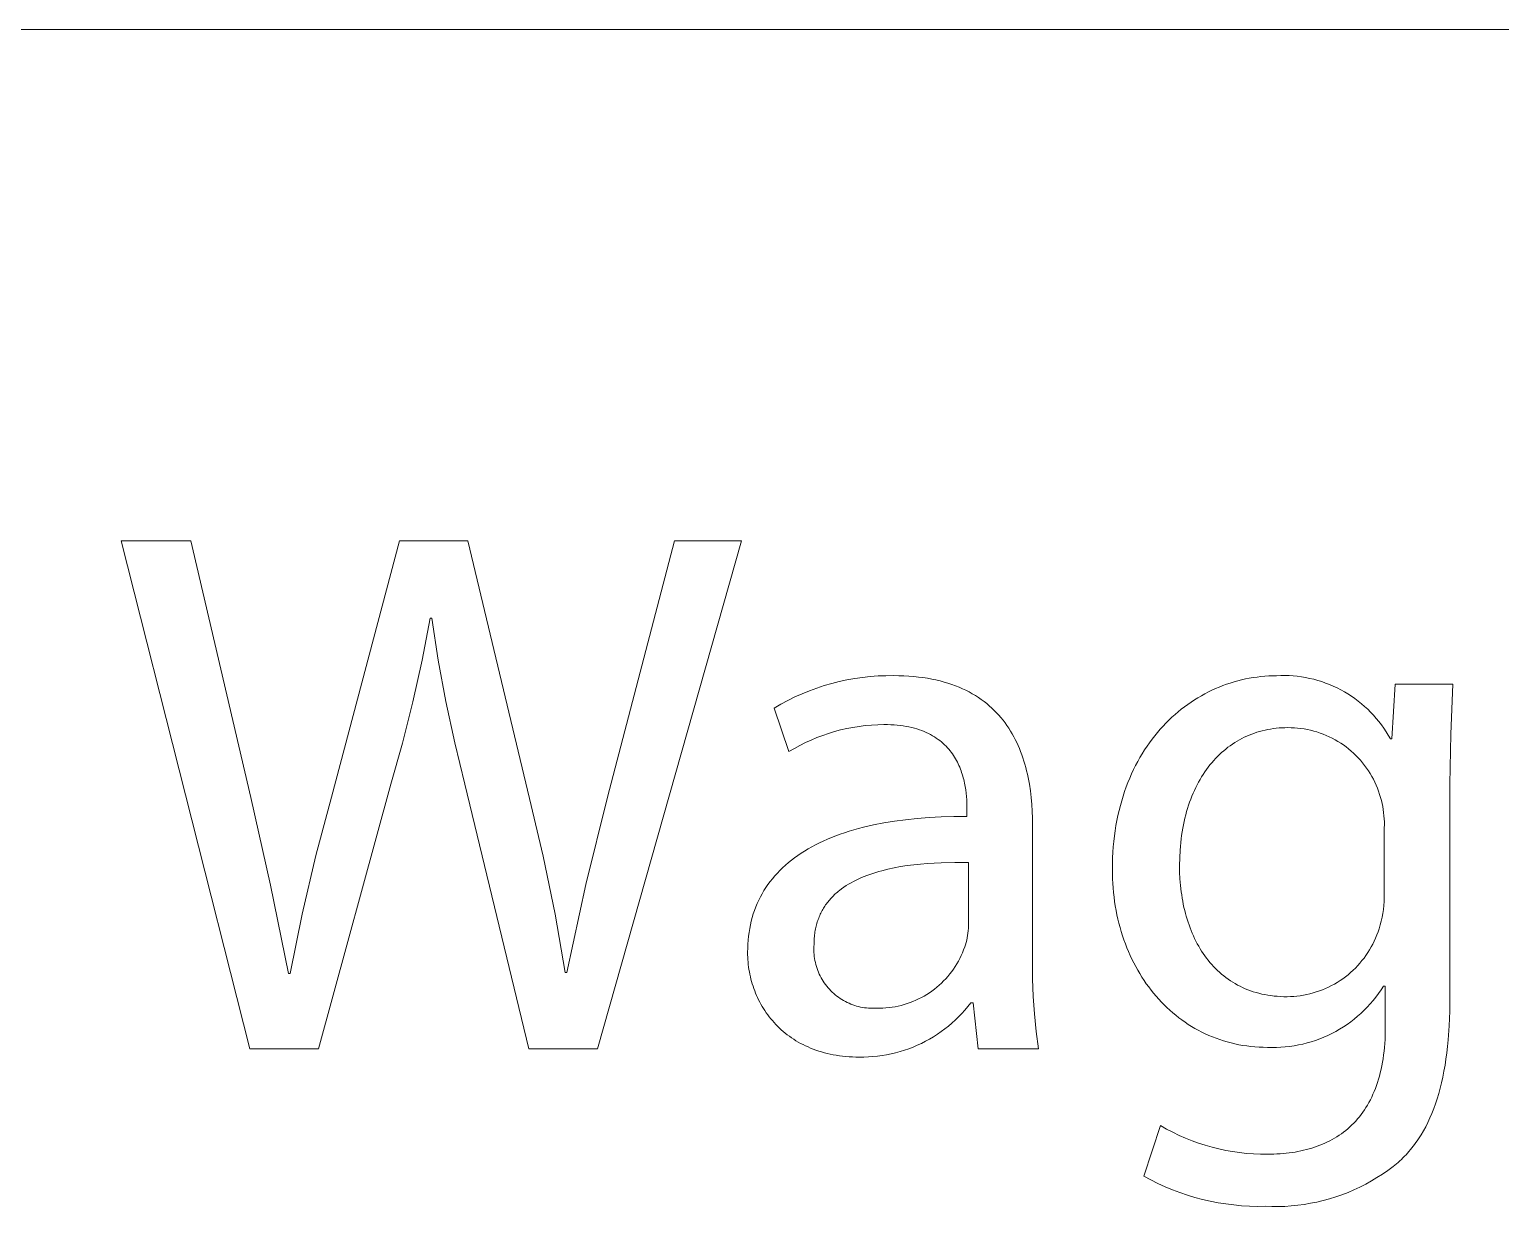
# Model space of a CAD drawing. Header units: millimetres. Extents: x 0 to 4030, y -54 to 2762.
# Drawn here: x 3694.8 to 3773.6, y 221.3 to 284.3 of the extents above; entities that cross this region are included whole.
import ezdxf

# ---------------------------------------------------------------- set-up
doc = ezdxf.new("R2010")
doc.units = ezdxf.units.MM
doc.header["$MEASUREMENT"] = 0
doc.layers.add('Domyślny', color=7, linetype='Continuous', true_color=0x000000)

msp = doc.modelspace()

# ---------------------------------------------------------------- linework, layer by layer
at = {"layer": 'Domyślny', "color": 18, "lineweight": 15, "true_color": 0x000000}
for p, q in [((3674.455, 284.334), (4026.423, 284.334)), ((3706.643, 229.774), (3699.745, 256.964)), ((3699.745, 256.964), (3703.476, 256.964)), ((3703.476, 256.964), (3706.696, 243.221)), ((3711.004, 243.248), (3714.641, 256.964)), ((3714.641, 256.964), (3718.305, 256.964)), ((3718.305, 256.964), (3721.607, 243.168)), ((3732.961, 256.964), (3725.257, 229.774)), ((3725.781, 243.248), (3729.364, 256.964)), ((3729.364, 256.964), (3732.961, 256.964)), ((3716.292, 252.817), (3715.863, 250.577)), ((3716.373, 252.817), (3716.292, 252.817)), ((3716.723, 250.582), (3716.373, 252.817)), ((3715.863, 250.577), (3715.368, 248.351)), ((3717.136, 248.357), (3716.723, 250.582)), ((3739.435, 249.653), (3739.853, 249.698)), ((3739.853, 249.698), (3740.272, 249.729)), ((3740.272, 249.729), (3740.691, 249.745)), ((3740.691, 249.745), (3741.111, 249.747)), ((3741.111, 249.747), (3741.388, 249.744)), ((3741.388, 249.744), (3741.658, 249.735)), ((3741.658, 249.735), (3741.921, 249.72)), ((3741.921, 249.72), (3742.179, 249.7)), ((3742.179, 249.7), (3742.429, 249.674)), ((3760.56, 249.674), (3760.768, 249.699)), ((3760.768, 249.699), (3760.977, 249.718)), ((3760.977, 249.718), (3761.186, 249.732)), ((3761.186, 249.732), (3761.395, 249.74)), ((3761.395, 249.74), (3761.605, 249.742)), ((3761.605, 249.742), (3761.828, 249.752)), ((3761.828, 249.752), (3762.051, 249.753)), ((3762.051, 249.753), (3762.274, 249.747)), ((3762.274, 249.747), (3762.496, 249.734)), ((3762.496, 249.734), (3762.718, 249.712)), ((3762.718, 249.712), (3762.939, 249.684)), ((3736.204, 248.779), (3736.593, 248.937)), ((3736.593, 248.937), (3736.987, 249.081)), ((3736.987, 249.081), (3737.386, 249.212)), ((3737.386, 249.212), (3737.789, 249.328)), ((3737.789, 249.328), (3738.196, 249.431)), ((3738.196, 249.431), (3738.607, 249.519)), ((3738.607, 249.519), (3739.02, 249.593)), ((3739.02, 249.593), (3739.435, 249.653)), ((3742.429, 249.674), (3742.674, 249.643)), ((3742.674, 249.643), (3742.913, 249.606)), ((3742.913, 249.606), (3743.145, 249.564)), ((3743.145, 249.564), (3743.371, 249.517)), ((3743.371, 249.517), (3743.592, 249.465)), ((3743.592, 249.465), (3743.806, 249.407)), ((3743.806, 249.407), (3744.015, 249.345)), ((3744.015, 249.345), (3744.218, 249.278)), ((3744.218, 249.278), (3744.415, 249.207)), ((3744.415, 249.207), (3744.606, 249.13)), ((3744.606, 249.13), (3744.792, 249.05)), ((3744.792, 249.05), (3744.973, 248.964)), ((3744.973, 248.964), (3745.148, 248.875)), ((3757.957, 248.873), (3758.148, 248.966)), ((3758.148, 248.966), (3758.341, 249.054)), ((3758.341, 249.054), (3758.536, 249.137)), ((3758.536, 249.137), (3758.732, 249.214)), ((3758.732, 249.214), (3758.93, 249.286)), ((3758.93, 249.286), (3759.13, 249.353)), ((3759.13, 249.353), (3759.331, 249.415)), ((3759.331, 249.415), (3759.533, 249.472)), ((3759.533, 249.472), (3759.736, 249.523)), ((3759.736, 249.523), (3759.941, 249.569)), ((3759.941, 249.569), (3760.146, 249.609)), ((3760.146, 249.609), (3760.353, 249.644)), ((3760.353, 249.644), (3760.56, 249.674)), ((3762.939, 249.684), (3763.159, 249.647)), ((3763.159, 249.647), (3763.377, 249.603)), ((3763.377, 249.603), (3763.594, 249.552)), ((3763.594, 249.552), (3763.809, 249.493)), ((3763.809, 249.493), (3764.022, 249.427)), ((3764.022, 249.427), (3764.232, 249.354)), ((3764.232, 249.354), (3764.44, 249.273)), ((3764.44, 249.273), (3764.645, 249.186)), ((3764.645, 249.186), (3764.847, 249.091)), ((3764.847, 249.091), (3765.045, 248.99)), ((3765.045, 248.99), (3765.24, 248.881)), ((3767.779, 246.36), (3767.953, 249.3)), ((3767.953, 249.3), (3771.04, 249.3)), ((3771.04, 249.3), (3770.931, 246.623)), ((3715.368, 248.351), (3714.809, 246.14)), ((3717.61, 246.145), (3717.136, 248.357)), ((3734.709, 248.015), (3735.073, 248.225)), ((3735.073, 248.225), (3735.443, 248.423)), ((3735.443, 248.423), (3735.82, 248.608)), ((3735.82, 248.608), (3736.204, 248.779)), ((3745.148, 248.875), (3745.317, 248.781)), ((3745.317, 248.781), (3745.482, 248.683)), ((3745.482, 248.683), (3745.641, 248.581)), ((3745.641, 248.581), (3745.795, 248.476)), ((3745.795, 248.476), (3745.944, 248.366)), ((3745.944, 248.366), (3746.088, 248.252)), ((3746.088, 248.252), (3746.227, 248.135)), ((3746.227, 248.135), (3746.361, 248.015)), ((3756.679, 248.08), (3756.854, 248.209)), ((3756.854, 248.209), (3757.032, 248.332)), ((3757.032, 248.332), (3757.213, 248.451)), ((3757.213, 248.451), (3757.395, 248.564)), ((3757.395, 248.564), (3757.58, 248.672)), ((3757.58, 248.672), (3757.768, 248.775)), ((3757.768, 248.775), (3757.957, 248.873)), ((3765.24, 248.881), (3765.431, 248.767)), ((3765.431, 248.767), (3765.618, 248.645)), ((3765.618, 248.645), (3765.801, 248.518)), ((3765.801, 248.518), (3765.979, 248.384)), ((3765.979, 248.384), (3766.153, 248.244)), ((3766.153, 248.244), (3766.321, 248.099)), ((3735.501, 245.68), (3734.709, 248.015)), ((3746.361, 248.015), (3746.49, 247.891)), ((3746.49, 247.891), (3746.615, 247.763)), ((3746.615, 247.763), (3746.735, 247.633)), ((3746.735, 247.633), (3746.851, 247.499)), ((3746.851, 247.499), (3746.961, 247.362)), ((3746.961, 247.362), (3747.068, 247.222)), ((3755.684, 247.206), (3755.843, 247.364)), ((3755.843, 247.364), (3756.004, 247.517)), ((3756.004, 247.517), (3756.169, 247.665)), ((3756.169, 247.665), (3756.336, 247.809)), ((3756.336, 247.809), (3756.506, 247.947)), ((3756.506, 247.947), (3756.679, 248.08)), ((3766.321, 248.099), (3766.485, 247.947)), ((3766.485, 247.947), (3766.643, 247.79)), ((3766.643, 247.79), (3766.796, 247.628)), ((3766.796, 247.628), (3766.943, 247.461)), ((3766.943, 247.461), (3767.084, 247.289)), ((3737.308, 246.549), (3736.995, 246.43)), ((3737.624, 246.657), (3737.308, 246.549)), ((3737.945, 246.755), (3737.624, 246.657)), ((3738.268, 246.841), (3737.945, 246.755)), ((3738.594, 246.916), (3738.268, 246.841)), ((3738.923, 246.98), (3738.594, 246.916)), ((3739.253, 247.033), (3738.923, 246.98)), ((3739.585, 247.074), (3739.253, 247.033)), ((3739.919, 247.104), (3739.585, 247.074)), ((3740.253, 247.122), (3739.919, 247.104)), ((3740.587, 247.129), (3740.253, 247.122)), ((3740.772, 247.127), (3740.587, 247.129)), ((3740.952, 247.121), (3740.772, 247.127)), ((3741.127, 247.111), (3740.952, 247.121)), ((3741.296, 247.096), (3741.127, 247.111)), ((3741.461, 247.078), (3741.296, 247.096)), ((3741.621, 247.056), (3741.461, 247.078)), ((3741.776, 247.031), (3741.621, 247.056)), ((3741.927, 247.001), (3741.776, 247.031)), ((3742.072, 246.968), (3741.927, 247.001)), ((3742.214, 246.932), (3742.072, 246.968)), ((3742.35, 246.893), (3742.214, 246.932)), ((3742.483, 246.85), (3742.35, 246.893)), ((3742.61, 246.804), (3742.483, 246.85)), ((3742.734, 246.756), (3742.61, 246.804)), ((3742.854, 246.704), (3742.734, 246.756)), ((3742.969, 246.649), (3742.854, 246.704)), ((3743.08, 246.592), (3742.969, 246.649)), ((3743.187, 246.532), (3743.08, 246.592)), ((3747.068, 247.222), (3747.17, 247.079)), ((3747.17, 247.079), (3747.268, 246.933)), ((3747.268, 246.933), (3747.361, 246.785)), ((3747.361, 246.785), (3747.451, 246.634)), ((3747.451, 246.634), (3747.536, 246.481)), ((3755.084, 246.526), (3755.229, 246.703)), ((3755.229, 246.703), (3755.377, 246.876)), ((3755.377, 246.876), (3755.529, 247.043)), ((3755.529, 247.043), (3755.684, 247.206)), ((3760.144, 246.567), (3760.009, 246.509)), ((3760.28, 246.621), (3760.144, 246.567)), ((3760.418, 246.671), (3760.28, 246.621)), ((3760.559, 246.717), (3760.418, 246.671)), ((3760.7, 246.76), (3760.559, 246.717)), ((3760.844, 246.798), (3760.7, 246.76)), ((3760.989, 246.833), (3760.844, 246.798)), ((3761.136, 246.863), (3760.989, 246.833)), ((3761.285, 246.89), (3761.136, 246.863)), ((3761.435, 246.913), (3761.285, 246.89)), ((3761.587, 246.931), (3761.435, 246.913)), ((3761.74, 246.946), (3761.587, 246.931)), ((3761.895, 246.956), (3761.74, 246.946)), ((3762.052, 246.962), (3761.895, 246.956)), ((3762.209, 246.964), (3762.052, 246.962)), ((3762.385, 246.963), (3762.209, 246.964)), ((3762.561, 246.955), (3762.385, 246.963)), ((3762.736, 246.941), (3762.561, 246.955)), ((3762.911, 246.922), (3762.736, 246.941)), ((3763.085, 246.896), (3762.911, 246.922)), ((3763.258, 246.864), (3763.085, 246.896)), ((3763.43, 246.826), (3763.258, 246.864)), ((3763.601, 246.783), (3763.43, 246.826)), ((3763.769, 246.733), (3763.601, 246.783)), ((3763.937, 246.678), (3763.769, 246.733)), ((3764.102, 246.617), (3763.937, 246.678)), ((3764.264, 246.551), (3764.102, 246.617)), ((3764.425, 246.479), (3764.264, 246.551)), ((3767.084, 247.289), (3767.22, 247.112)), ((3767.22, 247.112), (3767.349, 246.93)), ((3767.349, 246.93), (3767.472, 246.744)), ((3767.472, 246.744), (3767.588, 246.554)), ((3767.588, 246.554), (3767.698, 246.36)), ((3770.931, 246.623), (3770.892, 243.945)), ((3714.809, 246.14), (3714.185, 243.946)), ((3718.144, 243.946), (3717.61, 246.145)), ((3735.789, 245.85), (3735.501, 245.68)), ((3736.083, 246.011), (3735.789, 245.85)), ((3736.382, 246.161), (3736.083, 246.011)), ((3736.686, 246.301), (3736.382, 246.161)), ((3736.995, 246.43), (3736.686, 246.301)), ((3743.291, 246.47), (3743.187, 246.532)), ((3743.39, 246.405), (3743.291, 246.47)), ((3743.486, 246.338), (3743.39, 246.405)), ((3743.578, 246.269), (3743.486, 246.338)), ((3743.666, 246.197), (3743.578, 246.269)), ((3743.751, 246.124), (3743.666, 246.197)), ((3743.832, 246.048), (3743.751, 246.124)), ((3743.91, 245.971), (3743.832, 246.048)), ((3743.984, 245.892), (3743.91, 245.971)), ((3744.055, 245.811), (3743.984, 245.892)), ((3744.123, 245.729), (3744.055, 245.811)), ((3747.536, 246.481), (3747.617, 246.325)), ((3747.617, 246.325), (3747.695, 246.167)), ((3747.695, 246.167), (3747.768, 246.007)), ((3747.768, 246.007), (3747.838, 245.844)), ((3747.838, 245.844), (3747.904, 245.68)), ((3754.414, 245.568), (3754.541, 245.769)), ((3754.541, 245.769), (3754.671, 245.965)), ((3754.671, 245.965), (3754.805, 246.157)), ((3754.805, 246.157), (3754.943, 246.344)), ((3754.943, 246.344), (3755.084, 246.526)), ((3758.889, 245.821), (3758.775, 245.727)), ((3759.005, 245.912), (3758.889, 245.821)), ((3759.123, 246), (3759.005, 245.912)), ((3759.244, 246.083), (3759.123, 246)), ((3759.366, 246.163), (3759.244, 246.083)), ((3759.491, 246.24), (3759.366, 246.163)), ((3759.617, 246.313), (3759.491, 246.24)), ((3759.746, 246.382), (3759.617, 246.313)), ((3759.877, 246.447), (3759.746, 246.382)), ((3760.009, 246.509), (3759.877, 246.447)), ((3764.583, 246.401), (3764.425, 246.479)), ((3764.738, 246.318), (3764.583, 246.401)), ((3764.89, 246.23), (3764.738, 246.318)), ((3765.039, 246.136), (3764.89, 246.23)), ((3765.185, 246.038), (3765.039, 246.136)), ((3765.327, 245.934), (3765.185, 246.038)), ((3765.466, 245.826), (3765.327, 245.934)), ((3765.601, 245.713), (3765.466, 245.826)), ((3767.698, 246.36), (3767.779, 246.36)), ((3744.188, 245.645), (3744.123, 245.729)), ((3744.25, 245.56), (3744.188, 245.645)), ((3744.308, 245.474), (3744.25, 245.56)), ((3744.364, 245.386), (3744.308, 245.474)), ((3744.417, 245.298), (3744.364, 245.386)), ((3744.467, 245.208), (3744.417, 245.298)), ((3744.515, 245.118), (3744.467, 245.208)), ((3744.559, 245.026), (3744.515, 245.118)), ((3744.602, 244.934), (3744.559, 245.026)), ((3747.904, 245.68), (3747.966, 245.514)), ((3747.966, 245.514), (3748.024, 245.345)), ((3748.024, 245.345), (3748.079, 245.176)), ((3748.079, 245.176), (3748.131, 245.004)), ((3748.131, 245.004), (3748.179, 244.831)), ((3754.06, 244.936), (3754.174, 245.151)), ((3754.174, 245.151), (3754.292, 245.362)), ((3754.292, 245.362), (3754.414, 245.568)), ((3758.042, 244.97), (3757.947, 244.848)), ((3758.14, 245.088), (3758.042, 244.97)), ((3758.24, 245.203), (3758.14, 245.088)), ((3758.342, 245.315), (3758.24, 245.203)), ((3758.447, 245.423), (3758.342, 245.315)), ((3758.554, 245.528), (3758.447, 245.423)), ((3758.663, 245.629), (3758.554, 245.528)), ((3758.775, 245.727), (3758.663, 245.629)), ((3765.731, 245.595), (3765.601, 245.713)), ((3765.858, 245.473), (3765.731, 245.595)), ((3765.981, 245.347), (3765.858, 245.473)), ((3766.099, 245.217), (3765.981, 245.347)), ((3766.212, 245.082), (3766.099, 245.217)), ((3766.321, 244.944), (3766.212, 245.082)), ((3744.641, 244.842), (3744.602, 244.934)), ((3744.679, 244.749), (3744.641, 244.842)), ((3744.714, 244.655), (3744.679, 244.749)), ((3744.746, 244.562), (3744.714, 244.655)), ((3744.777, 244.468), (3744.746, 244.562)), ((3744.805, 244.374), (3744.777, 244.468)), ((3744.831, 244.28), (3744.805, 244.374)), ((3744.855, 244.186), (3744.831, 244.28)), ((3744.878, 244.092), (3744.855, 244.186)), ((3748.179, 244.831), (3748.224, 244.657)), ((3748.224, 244.657), (3748.266, 244.481)), ((3748.266, 244.481), (3748.304, 244.304)), ((3748.304, 244.304), (3748.339, 244.125)), ((3753.649, 244.03), (3753.745, 244.263)), ((3753.745, 244.263), (3753.846, 244.492)), ((3753.846, 244.492), (3753.951, 244.717)), ((3753.951, 244.717), (3754.06, 244.936)), ((3757.511, 244.191), (3757.431, 244.05)), ((3757.593, 244.329), (3757.511, 244.191)), ((3757.677, 244.464), (3757.593, 244.329)), ((3757.765, 244.595), (3757.677, 244.464)), ((3757.855, 244.723), (3757.765, 244.595)), ((3757.947, 244.848), (3757.855, 244.723)), ((3766.425, 244.802), (3766.321, 244.944)), ((3766.524, 244.657), (3766.425, 244.802)), ((3766.618, 244.508), (3766.524, 244.657)), ((3766.707, 244.356), (3766.618, 244.508)), ((3766.79, 244.201), (3766.707, 244.356)), ((3766.868, 244.043), (3766.79, 244.201)), ((3714.185, 243.946), (3710.307, 229.774)), ((3721.58, 229.774), (3718.144, 243.946)), ((3744.898, 243.999), (3744.878, 244.092)), ((3744.934, 243.813), (3744.898, 243.999)), ((3744.962, 243.629), (3744.934, 243.813)), ((3744.985, 243.449), (3744.962, 243.629)), ((3745.003, 243.272), (3744.985, 243.449)), ((3748.339, 244.125), (3748.372, 243.946)), ((3748.372, 243.946), (3748.427, 243.585)), ((3748.427, 243.585), (3748.471, 243.221)), ((3753.39, 243.302), (3753.472, 243.549)), ((3753.472, 243.549), (3753.558, 243.792)), ((3753.558, 243.792), (3753.649, 244.03)), ((3757.141, 243.455), (3757.075, 243.299)), ((3757.209, 243.609), (3757.141, 243.455)), ((3757.28, 243.759), (3757.209, 243.609)), ((3757.354, 243.906), (3757.28, 243.759)), ((3757.431, 244.05), (3757.354, 243.906)), ((3766.941, 243.883), (3766.868, 244.043)), ((3767.008, 243.72), (3766.941, 243.883)), ((3767.069, 243.556), (3767.008, 243.72)), ((3767.125, 243.389), (3767.069, 243.556)), ((3767.175, 243.22), (3767.125, 243.389)), ((3770.892, 243.945), (3770.892, 232.604)), ((3706.696, 243.221), (3707.749, 238.527)), ((3710.173, 240.126), (3711.004, 243.248)), ((3721.607, 243.168), (3722.338, 240.088)), ((3724.618, 238.575), (3725.781, 243.248)), ((3745.015, 243.101), (3745.003, 243.272)), ((3745.024, 242.934), (3745.015, 243.101)), ((3745.028, 242.774), (3745.024, 242.934)), ((3745.03, 242.62), (3745.028, 242.774)), ((3745.03, 242.204), (3745.03, 242.62)), ((3748.471, 243.221), (3748.505, 242.854)), ((3748.505, 242.854), (3748.528, 242.486)), ((3753.176, 242.534), (3753.242, 242.795)), ((3753.242, 242.795), (3753.314, 243.051)), ((3753.314, 243.051), (3753.39, 243.302)), ((3756.842, 242.644), (3756.791, 242.474)), ((3756.896, 242.813), (3756.842, 242.644)), ((3756.953, 242.978), (3756.896, 242.813)), ((3757.012, 243.14), (3756.953, 242.978)), ((3757.075, 243.299), (3757.012, 243.14)), ((3767.218, 243.062), (3767.175, 243.22)), ((3767.256, 242.902), (3767.218, 243.062)), ((3767.289, 242.741), (3767.256, 242.902)), ((3767.317, 242.579), (3767.289, 242.741)), ((3740.019, 241.755), (3740.574, 241.864)), ((3740.574, 241.864), (3741.15, 241.958)), ((3741.15, 241.958), (3741.747, 242.037)), ((3741.747, 242.037), (3742.363, 242.101)), ((3742.363, 242.101), (3743, 242.15)), ((3743, 242.15), (3743.657, 242.183)), ((3743.657, 242.183), (3744.334, 242.201)), ((3744.334, 242.201), (3745.03, 242.204)), ((3748.528, 242.486), (3748.541, 242.117)), ((3748.541, 242.117), (3748.546, 241.748)), ((3753.009, 241.727), (3753.059, 242)), ((3753.059, 242), (3753.115, 242.27)), ((3753.115, 242.27), (3753.176, 242.534)), ((3756.657, 241.944), (3756.618, 241.762)), ((3756.699, 242.123), (3756.657, 241.944)), ((3756.743, 242.3), (3756.699, 242.123)), ((3756.791, 242.474), (3756.743, 242.3)), ((3767.34, 242.416), (3767.317, 242.579)), ((3767.358, 242.253), (3767.34, 242.416)), ((3767.37, 242.089), (3767.358, 242.253)), ((3767.377, 241.925), (3767.37, 242.089)), ((3767.379, 241.76), (3767.377, 241.925)), ((3737.555, 240.991), (3737.778, 241.083)), ((3737.778, 241.083), (3738.006, 241.173)), ((3738.006, 241.173), (3738.239, 241.258)), ((3738.239, 241.258), (3738.477, 241.34)), ((3738.477, 241.34), (3738.721, 241.418)), ((3738.721, 241.418), (3738.97, 241.493)), ((3738.97, 241.493), (3739.224, 241.564)), ((3739.224, 241.564), (3739.484, 241.631)), ((3739.484, 241.631), (3740.019, 241.755)), ((3748.546, 241.748), (3748.546, 234.46)), ((3752.892, 240.879), (3752.925, 241.166)), ((3752.925, 241.166), (3752.964, 241.449)), ((3752.964, 241.449), (3753.009, 241.727)), ((3756.522, 241.199), (3756.496, 241.006)), ((3756.551, 241.389), (3756.522, 241.199)), ((3756.583, 241.577), (3756.551, 241.389)), ((3756.618, 241.762), (3756.583, 241.577)), ((3767.376, 241.596), (3767.379, 241.76)), ((3767.376, 238.08), (3767.376, 241.596)), ((3735.972, 240.122), (3736.151, 240.243)), ((3736.151, 240.243), (3736.335, 240.36)), ((3736.335, 240.36), (3736.525, 240.474)), ((3736.525, 240.474), (3736.72, 240.585)), ((3736.72, 240.585), (3736.921, 240.692)), ((3736.921, 240.692), (3737.127, 240.795)), ((3737.127, 240.795), (3737.338, 240.895)), ((3737.338, 240.895), (3737.555, 240.991)), ((3752.827, 239.994), (3752.843, 240.293)), ((3752.843, 240.293), (3752.864, 240.588)), ((3752.864, 240.588), (3752.892, 240.879)), ((3756.44, 240.411), (3756.419, 240.002)), ((3756.455, 240.612), (3756.44, 240.411)), ((3756.474, 240.81), (3756.455, 240.612)), ((3756.496, 241.006), (3756.474, 240.81)), ((3709.435, 236.98), (3710.173, 240.126)), ((3722.338, 240.088), (3722.974, 236.987)), ((3735.017, 239.325), (3735.162, 239.467)), ((3735.162, 239.467), (3735.313, 239.605)), ((3735.313, 239.605), (3735.469, 239.739)), ((3735.469, 239.739), (3735.631, 239.87)), ((3735.631, 239.87), (3735.799, 239.998)), ((3735.799, 239.998), (3735.972, 240.122)), ((3741.135, 239.462), (3740.796, 239.389)), ((3741.48, 239.526), (3741.135, 239.462)), ((3741.831, 239.58), (3741.48, 239.526)), ((3742.188, 239.627), (3741.831, 239.58)), ((3742.548, 239.665), (3742.188, 239.627)), ((3742.912, 239.696), (3742.548, 239.665)), ((3743.278, 239.72), (3742.912, 239.696)), ((3743.645, 239.737), (3743.278, 239.72)), ((3744.38, 239.754), (3743.645, 239.737)), ((3745.11, 239.748), (3744.38, 239.754)), ((3745.11, 236.353), (3745.11, 239.748)), ((3752.815, 239.382), (3752.818, 239.69)), ((3752.818, 239.69), (3752.827, 239.994)), ((3756.419, 240.002), (3756.412, 239.583)), ((3756.412, 239.583), (3756.417, 239.225)), ((3734.377, 238.567), (3734.494, 238.726)), ((3734.494, 238.726), (3734.616, 238.881)), ((3734.616, 238.881), (3734.744, 239.032)), ((3734.744, 239.032), (3734.878, 239.18)), ((3734.878, 239.18), (3735.017, 239.325)), ((3738.823, 238.664), (3738.691, 238.588)), ((3738.957, 238.737), (3738.823, 238.664)), ((3739.095, 238.807), (3738.957, 238.737)), ((3739.236, 238.873), (3739.095, 238.807)), ((3739.38, 238.937), (3739.236, 238.873)), ((3739.527, 238.998), (3739.38, 238.937)), ((3739.677, 239.056), (3739.527, 238.998)), ((3739.83, 239.112), (3739.677, 239.056)), ((3739.985, 239.165), (3739.83, 239.112)), ((3740.143, 239.215), (3739.985, 239.165)), ((3740.303, 239.262), (3740.143, 239.215)), ((3740.465, 239.307), (3740.303, 239.262)), ((3740.796, 239.389), (3740.465, 239.307)), ((3752.818, 239.129), (3752.815, 239.382)), ((3752.825, 238.879), (3752.818, 239.129)), ((3752.838, 238.63), (3752.825, 238.879)), ((3756.417, 239.225), (3756.434, 238.872)), ((3756.434, 238.872), (3756.462, 238.523)), ((3707.749, 238.527), (3708.71, 233.814)), ((3723.606, 233.867), (3724.618, 238.575)), ((3733.882, 237.727), (3733.97, 237.901)), ((3733.97, 237.901), (3734.063, 238.073)), ((3734.063, 238.073), (3734.162, 238.241)), ((3734.162, 238.241), (3734.267, 238.406)), ((3734.267, 238.406), (3734.377, 238.567)), ((3737.827, 237.915), (3737.778, 237.863)), ((3737.878, 237.966), (3737.827, 237.915)), ((3737.929, 238.016), (3737.878, 237.966)), ((3737.982, 238.065), (3737.929, 238.016)), ((3738.036, 238.113), (3737.982, 238.065)), ((3738.09, 238.16), (3738.036, 238.113)), ((3738.146, 238.207), (3738.09, 238.16)), ((3738.203, 238.252), (3738.146, 238.207)), ((3738.319, 238.341), (3738.203, 238.252)), ((3738.44, 238.427), (3738.319, 238.341)), ((3738.564, 238.509), (3738.44, 238.427)), ((3738.691, 238.588), (3738.564, 238.509)), ((3752.855, 238.383), (3752.838, 238.63)), ((3752.878, 238.139), (3752.855, 238.383)), ((3752.905, 237.897), (3752.878, 238.139)), ((3752.937, 237.657), (3752.905, 237.897)), ((3756.462, 238.523), (3756.502, 238.179)), ((3756.502, 238.179), (3756.526, 238.01)), ((3756.526, 238.01), (3756.552, 237.842)), ((3767.374, 237.868), (3767.376, 238.08)), ((3733.592, 236.995), (3733.656, 237.183)), ((3733.656, 237.183), (3733.725, 237.367)), ((3733.725, 237.367), (3733.801, 237.549)), ((3733.801, 237.549), (3733.882, 237.727)), ((3737.241, 237.108), (3737.208, 237.043)), ((3737.275, 237.172), (3737.241, 237.108)), ((3737.31, 237.235), (3737.275, 237.172)), ((3737.347, 237.297), (3737.31, 237.235)), ((3737.384, 237.357), (3737.347, 237.297)), ((3737.423, 237.417), (3737.384, 237.357)), ((3737.464, 237.476), (3737.423, 237.417)), ((3737.505, 237.534), (3737.464, 237.476)), ((3737.548, 237.591), (3737.505, 237.534)), ((3737.591, 237.648), (3737.548, 237.591)), ((3737.636, 237.703), (3737.591, 237.648)), ((3737.682, 237.757), (3737.636, 237.703)), ((3737.73, 237.811), (3737.682, 237.757)), ((3737.778, 237.863), (3737.73, 237.811)), ((3752.974, 237.42), (3752.937, 237.657)), ((3753.015, 237.184), (3752.974, 237.42)), ((3753.061, 236.952), (3753.015, 237.184)), ((3756.552, 237.842), (3756.582, 237.675)), ((3756.582, 237.675), (3756.614, 237.51)), ((3756.614, 237.51), (3756.649, 237.347)), ((3756.649, 237.347), (3756.687, 237.185)), ((3756.687, 237.185), (3756.728, 237.025)), ((3767.293, 237.025), (3767.324, 237.234)), ((3767.324, 237.234), (3767.348, 237.445)), ((3767.348, 237.445), (3767.365, 237.656)), ((3767.365, 237.656), (3767.374, 237.868)), ((3708.79, 233.814), (3709.435, 236.98)), ((3722.974, 236.987), (3723.512, 233.867)), ((3733.397, 236.212), (3733.437, 236.413)), ((3733.437, 236.413), (3733.482, 236.61)), ((3733.482, 236.61), (3733.534, 236.804)), ((3733.534, 236.804), (3733.592, 236.995)), ((3736.955, 236.341), (3736.938, 236.265)), ((3736.974, 236.416), (3736.955, 236.341)), ((3736.995, 236.49), (3736.974, 236.416)), ((3737.017, 236.563), (3736.995, 236.49)), ((3737.04, 236.634), (3737.017, 236.563)), ((3737.064, 236.705), (3737.04, 236.634)), ((3737.091, 236.775), (3737.064, 236.705)), ((3737.118, 236.843), (3737.091, 236.775)), ((3737.147, 236.911), (3737.118, 236.843)), ((3737.177, 236.978), (3737.147, 236.911)), ((3737.208, 237.043), (3737.177, 236.978)), ((3745.105, 236.225), (3745.11, 236.353)), ((3753.112, 236.722), (3753.061, 236.952)), ((3753.168, 236.494), (3753.112, 236.722)), ((3753.227, 236.269), (3753.168, 236.494)), ((3756.728, 237.025), (3756.772, 236.867)), ((3756.772, 236.867), (3756.818, 236.711)), ((3756.818, 236.711), (3756.867, 236.557)), ((3756.867, 236.557), (3756.919, 236.405)), ((3756.919, 236.405), (3756.974, 236.254)), ((3767.094, 236.201), (3767.155, 236.404)), ((3767.155, 236.404), (3767.208, 236.61)), ((3767.208, 236.61), (3767.254, 236.816)), ((3767.254, 236.816), (3767.293, 237.025)), ((3733.299, 235.379), (3733.314, 235.592)), ((3733.314, 235.592), (3733.336, 235.802)), ((3733.336, 235.802), (3733.363, 236.009)), ((3733.363, 236.009), (3733.397, 236.212)), ((3736.846, 235.534), (3736.844, 235.447)), ((3736.85, 235.62), (3736.846, 235.534)), ((3736.856, 235.704), (3736.85, 235.62)), ((3736.863, 235.788), (3736.856, 235.704)), ((3736.872, 235.87), (3736.863, 235.788)), ((3736.882, 235.951), (3736.872, 235.87)), ((3736.894, 236.031), (3736.882, 235.951)), ((3736.907, 236.11), (3736.894, 236.031)), ((3736.921, 236.188), (3736.907, 236.11)), ((3736.938, 236.265), (3736.921, 236.188)), ((3744.984, 235.47), (3745.015, 235.594)), ((3745.015, 235.594), (3745.042, 235.718)), ((3745.042, 235.718), (3745.064, 235.844)), ((3745.064, 235.844), (3745.082, 235.971)), ((3745.082, 235.971), (3745.096, 236.098)), ((3745.096, 236.098), (3745.105, 236.225)), ((3753.292, 236.047), (3753.227, 236.269)), ((3753.36, 235.828), (3753.292, 236.047)), ((3753.434, 235.611), (3753.36, 235.828)), ((3753.511, 235.398), (3753.434, 235.611)), ((3756.974, 236.254), (3757.032, 236.106)), ((3757.032, 236.106), (3757.092, 235.96)), ((3757.092, 235.96), (3757.155, 235.817)), ((3757.155, 235.817), (3757.221, 235.676)), ((3757.221, 235.676), (3757.29, 235.537)), ((3757.29, 235.537), (3757.362, 235.4)), ((3766.759, 235.384), (3766.837, 235.542)), ((3766.837, 235.542), (3766.91, 235.704)), ((3766.91, 235.704), (3766.977, 235.867)), ((3766.977, 235.867), (3767.039, 236.033)), ((3767.039, 236.033), (3767.094, 236.201)), ((3733.287, 234.944), (3733.29, 235.163)), ((3733.288, 234.812), (3733.287, 234.944)), ((3733.293, 234.68), (3733.288, 234.812)), ((3733.29, 235.163), (3733.299, 235.379)), ((3736.836, 235.251), (3736.833, 235.143)), ((3736.833, 235.143), (3736.833, 235.034)), ((3736.833, 235.034), (3736.837, 234.926)), ((3736.843, 235.36), (3736.836, 235.251)), ((3736.837, 234.926), (3736.845, 234.817)), ((3736.844, 235.447), (3736.843, 235.36)), ((3736.845, 234.817), (3736.856, 234.709)), ((3744.65, 234.616), (3744.722, 234.765)), ((3744.722, 234.765), (3744.79, 234.916)), ((3744.79, 234.916), (3744.852, 235.07)), ((3744.852, 235.07), (3744.909, 235.225)), ((3744.909, 235.225), (3744.948, 235.347)), ((3744.948, 235.347), (3744.984, 235.47)), ((3753.593, 235.187), (3753.511, 235.398)), ((3753.679, 234.98), (3753.593, 235.187)), ((3753.769, 234.775), (3753.679, 234.98)), ((3753.863, 234.574), (3753.769, 234.775)), ((3757.362, 235.4), (3757.436, 235.266)), ((3757.436, 235.266), (3757.514, 235.134)), ((3757.514, 235.134), (3757.594, 235.005)), ((3757.594, 235.005), (3757.677, 234.879)), ((3757.677, 234.879), (3757.762, 234.755)), ((3757.762, 234.755), (3757.851, 234.634)), ((3766.289, 234.635), (3766.393, 234.778)), ((3766.393, 234.778), (3766.492, 234.925)), ((3766.492, 234.925), (3766.586, 235.075)), ((3766.586, 235.075), (3766.675, 235.228)), ((3766.675, 235.228), (3766.759, 235.384)), ((3733.3, 234.548), (3733.293, 234.68)), ((3733.31, 234.416), (3733.3, 234.548)), ((3733.324, 234.285), (3733.31, 234.416)), ((3733.34, 234.154), (3733.324, 234.285)), ((3733.359, 234.023), (3733.34, 234.154)), ((3733.381, 233.893), (3733.359, 234.023)), ((3736.856, 234.709), (3736.871, 234.602)), ((3736.871, 234.602), (3736.89, 234.495)), ((3736.89, 234.495), (3736.913, 234.389)), ((3736.913, 234.389), (3736.939, 234.283)), ((3736.939, 234.283), (3736.969, 234.179)), ((3736.969, 234.179), (3737.002, 234.076)), ((3737.002, 234.076), (3737.039, 233.974)), ((3737.039, 233.974), (3737.08, 233.873)), ((3744.214, 233.912), (3744.31, 234.046)), ((3744.31, 234.046), (3744.402, 234.184)), ((3744.402, 234.184), (3744.49, 234.325)), ((3744.49, 234.325), (3744.572, 234.469)), ((3744.572, 234.469), (3744.65, 234.616)), ((3748.546, 234.46), (3748.546, 233.52)), ((3753.961, 234.376), (3753.863, 234.574)), ((3754.063, 234.181), (3753.961, 234.376)), ((3754.17, 233.99), (3754.063, 234.181)), ((3754.28, 233.802), (3754.17, 233.99)), ((3757.851, 234.634), (3757.942, 234.516)), ((3757.942, 234.516), (3758.037, 234.401)), ((3758.037, 234.401), (3758.134, 234.289)), ((3758.134, 234.289), (3758.233, 234.179)), ((3758.233, 234.179), (3758.336, 234.073)), ((3758.336, 234.073), (3758.441, 233.97)), ((3758.441, 233.97), (3758.55, 233.87)), ((3765.569, 233.858), (3765.7, 233.977)), ((3765.7, 233.977), (3765.826, 234.1)), ((3765.826, 234.1), (3765.949, 234.228)), ((3765.949, 234.228), (3766.067, 234.36)), ((3766.067, 234.36), (3766.18, 234.496)), ((3766.18, 234.496), (3766.289, 234.635)), ((3708.71, 233.814), (3708.79, 233.814)), ((3723.512, 233.867), (3723.606, 233.867)), ((3733.407, 233.764), (3733.381, 233.893)), ((3733.435, 233.635), (3733.407, 233.764)), ((3733.466, 233.507), (3733.435, 233.635)), ((3733.5, 233.379), (3733.466, 233.507)), ((3733.537, 233.253), (3733.5, 233.379)), ((3733.576, 233.127), (3733.537, 233.253)), ((3737.08, 233.873), (3737.123, 233.774)), ((3737.123, 233.774), (3737.171, 233.676)), ((3737.171, 233.676), (3737.221, 233.58)), ((3737.221, 233.58), (3737.275, 233.485)), ((3737.275, 233.485), (3737.332, 233.393)), ((3737.332, 233.393), (3737.392, 233.303)), ((3737.392, 233.303), (3737.456, 233.215)), ((3737.456, 233.215), (3737.522, 233.129)), ((3743.417, 233.072), (3743.542, 233.18)), ((3743.542, 233.18), (3743.664, 233.292)), ((3743.664, 233.292), (3743.783, 233.408)), ((3743.783, 233.408), (3743.897, 233.529)), ((3743.897, 233.529), (3744.007, 233.653)), ((3744.007, 233.653), (3744.112, 233.781)), ((3744.112, 233.781), (3744.214, 233.912)), ((3748.546, 233.52), (3748.579, 232.581)), ((3754.394, 233.618), (3754.28, 233.802)), ((3754.512, 233.437), (3754.394, 233.618)), ((3754.633, 233.26), (3754.512, 233.437)), ((3754.759, 233.087), (3754.633, 233.26)), ((3758.55, 233.87), (3758.661, 233.773)), ((3758.661, 233.773), (3758.775, 233.679)), ((3758.775, 233.679), (3758.891, 233.589)), ((3758.891, 233.589), (3759.011, 233.502)), ((3759.011, 233.502), (3759.133, 233.419)), ((3759.133, 233.419), (3759.258, 233.339)), ((3759.258, 233.339), (3759.386, 233.263)), ((3759.386, 233.263), (3759.517, 233.19)), ((3759.517, 233.19), (3759.65, 233.121)), ((3764.392, 233.078), (3764.55, 233.158)), ((3764.55, 233.158), (3764.705, 233.243)), ((3764.705, 233.243), (3764.858, 233.333)), ((3764.858, 233.333), (3765.007, 233.428)), ((3765.007, 233.428), (3765.153, 233.528)), ((3765.153, 233.528), (3765.295, 233.633)), ((3765.295, 233.633), (3765.434, 233.743)), ((3765.434, 233.743), (3765.569, 233.858)), ((3733.619, 233.002), (3733.576, 233.127)), ((3733.665, 232.878), (3733.619, 233.002)), ((3733.714, 232.755), (3733.665, 232.878)), ((3733.765, 232.634), (3733.714, 232.755)), ((3733.82, 232.513), (3733.765, 232.634)), ((3733.877, 232.394), (3733.82, 232.513)), ((3733.937, 232.276), (3733.877, 232.394)), ((3737.522, 233.129), (3737.591, 233.045)), ((3737.591, 233.045), (3737.663, 232.964)), ((3737.663, 232.964), (3737.738, 232.885)), ((3737.738, 232.885), (3737.816, 232.809)), ((3737.816, 232.809), (3737.896, 232.736)), ((3737.896, 232.736), (3737.978, 232.665)), ((3737.978, 232.665), (3738.063, 232.597)), ((3738.063, 232.597), (3738.15, 232.533)), ((3738.15, 232.533), (3738.24, 232.471)), ((3738.24, 232.471), (3738.331, 232.412)), ((3738.331, 232.412), (3738.425, 232.357)), ((3742.141, 232.309), (3742.294, 232.374)), ((3742.294, 232.374), (3742.444, 232.444)), ((3742.444, 232.444), (3742.592, 232.519)), ((3742.592, 232.519), (3742.737, 232.599)), ((3742.737, 232.599), (3742.879, 232.684)), ((3742.879, 232.684), (3743.018, 232.774)), ((3743.018, 232.774), (3743.154, 232.869)), ((3743.154, 232.869), (3743.287, 232.968)), ((3743.287, 232.968), (3743.417, 233.072)), ((3748.579, 232.581), (3748.643, 231.643)), ((3754.888, 232.917), (3754.759, 233.087)), ((3755.021, 232.751), (3754.888, 232.917)), ((3755.157, 232.589), (3755.021, 232.751)), ((3755.297, 232.431), (3755.157, 232.589)), ((3755.44, 232.277), (3755.297, 232.431)), ((3759.65, 233.121), (3759.787, 233.056)), ((3759.787, 233.056), (3759.926, 232.994)), ((3759.926, 232.994), (3760.068, 232.937)), ((3760.068, 232.937), (3760.212, 232.883)), ((3760.212, 232.883), (3760.36, 232.833)), ((3760.36, 232.833), (3760.51, 232.787)), ((3760.51, 232.787), (3760.664, 232.746)), ((3760.664, 232.746), (3760.82, 232.708)), ((3760.82, 232.708), (3760.979, 232.675)), ((3760.979, 232.675), (3761.14, 232.646)), ((3761.14, 232.646), (3761.305, 232.621)), ((3761.305, 232.621), (3761.472, 232.601)), ((3761.472, 232.601), (3761.642, 232.585)), ((3761.642, 232.585), (3761.815, 232.573)), ((3761.815, 232.573), (3761.991, 232.566)), ((3761.991, 232.566), (3762.169, 232.564)), ((3762.169, 232.564), (3762.346, 232.568)), ((3762.346, 232.568), (3762.523, 232.578)), ((3762.523, 232.578), (3762.699, 232.594)), ((3762.699, 232.594), (3762.874, 232.617)), ((3762.874, 232.617), (3763.049, 232.645)), ((3763.049, 232.645), (3763.223, 232.679)), ((3763.223, 232.679), (3763.395, 232.718)), ((3763.395, 232.718), (3763.566, 232.764)), ((3763.566, 232.764), (3763.735, 232.816)), ((3763.735, 232.816), (3763.903, 232.873)), ((3763.903, 232.873), (3764.068, 232.936)), ((3764.068, 232.936), (3764.231, 233.004)), ((3764.231, 233.004), (3764.392, 233.078)), ((3766.929, 232.544), (3766.78, 232.359)), ((3767.071, 232.734), (3766.929, 232.544)), ((3767.207, 232.929), (3767.071, 232.734)), ((3767.336, 233.128), (3767.207, 232.929)), ((3767.43, 233.128), (3767.336, 233.128)), ((3767.43, 230.954), (3767.43, 233.128)), ((3770.892, 232.604), (3770.882, 231.784)), ((3734.001, 232.159), (3733.937, 232.276)), ((3734.067, 232.044), (3734.001, 232.159)), ((3734.136, 231.93), (3734.067, 232.044)), ((3734.208, 231.818), (3734.136, 231.93)), ((3734.283, 231.707), (3734.208, 231.818)), ((3734.361, 231.599), (3734.283, 231.707)), ((3734.441, 231.491), (3734.361, 231.599)), ((3738.425, 232.357), (3738.52, 232.305)), ((3738.52, 232.305), (3738.617, 232.256)), ((3738.617, 232.256), (3738.715, 232.211)), ((3738.715, 232.211), (3738.816, 232.169)), ((3738.816, 232.169), (3738.917, 232.13)), ((3738.917, 232.13), (3739.02, 232.095)), ((3739.02, 232.095), (3739.124, 232.064)), ((3739.124, 232.064), (3739.229, 232.036)), ((3739.229, 232.036), (3739.334, 232.012)), ((3739.334, 232.012), (3739.441, 231.991)), ((3739.441, 231.991), (3739.548, 231.974)), ((3739.548, 231.974), (3739.656, 231.961)), ((3739.656, 231.961), (3739.764, 231.951)), ((3739.764, 231.951), (3739.873, 231.946)), ((3739.873, 231.946), (3739.981, 231.944)), ((3739.981, 231.944), (3740.09, 231.945)), ((3740.09, 231.945), (3740.198, 231.951)), ((3740.198, 231.951), (3740.364, 231.95)), ((3740.364, 231.95), (3740.53, 231.955)), ((3740.53, 231.955), (3740.695, 231.965)), ((3740.695, 231.965), (3740.86, 231.981)), ((3740.86, 231.981), (3741.025, 232.003)), ((3741.025, 232.003), (3741.188, 232.03)), ((3741.188, 232.03), (3741.351, 232.063)), ((3741.351, 232.063), (3741.512, 232.101)), ((3741.512, 232.101), (3741.672, 232.145)), ((3741.672, 232.145), (3741.83, 232.194)), ((3741.83, 232.194), (3741.987, 232.249)), ((3741.987, 232.249), (3742.141, 232.309)), ((3744.757, 231.667), (3744.586, 231.489)), ((3744.921, 231.85), (3744.757, 231.667)), ((3745.079, 232.039), (3744.921, 231.85)), ((3745.231, 232.233), (3745.079, 232.039)), ((3745.365, 232.233), (3745.231, 232.233)), ((3745.634, 229.777), (3745.365, 232.233)), ((3748.643, 231.643), (3748.74, 230.708)), ((3755.587, 232.128), (3755.44, 232.277)), ((3755.737, 231.982), (3755.587, 232.128)), ((3755.891, 231.84), (3755.737, 231.982)), ((3756.047, 231.703), (3755.891, 231.84)), ((3756.207, 231.57), (3756.047, 231.703)), ((3766.125, 231.672), (3765.947, 231.515)), ((3766.297, 231.835), (3766.125, 231.672)), ((3766.464, 232.004), (3766.297, 231.835)), ((3766.625, 232.179), (3766.464, 232.004)), ((3766.78, 232.359), (3766.625, 232.179)), ((3770.882, 231.784), (3770.85, 231.004)), ((3734.525, 231.386), (3734.441, 231.491)), ((3734.611, 231.283), (3734.525, 231.386)), ((3734.701, 231.181), (3734.611, 231.283)), ((3734.793, 231.082), (3734.701, 231.181)), ((3734.888, 230.984), (3734.793, 231.082)), ((3734.986, 230.889), (3734.888, 230.984)), ((3735.087, 230.796), (3734.986, 230.889)), ((3735.191, 230.705), (3735.087, 230.796)), ((3743.848, 230.84), (3743.65, 230.693)), ((3744.041, 230.993), (3743.848, 230.84)), ((3744.228, 231.152), (3744.041, 230.993)), ((3744.41, 231.318), (3744.228, 231.152)), ((3744.586, 231.489), (3744.41, 231.318)), ((3756.371, 231.442), (3756.207, 231.57)), ((3756.537, 231.318), (3756.371, 231.442)), ((3756.707, 231.199), (3756.537, 231.318)), ((3756.879, 231.084), (3756.707, 231.199)), ((3757.055, 230.974), (3756.879, 231.084)), ((3757.233, 230.868), (3757.055, 230.974)), ((3757.415, 230.768), (3757.233, 230.868)), ((3764.982, 230.825), (3764.776, 230.707)), ((3765.184, 230.95), (3764.982, 230.825)), ((3765.382, 231.081), (3765.184, 230.95)), ((3765.575, 231.219), (3765.382, 231.081)), ((3765.763, 231.364), (3765.575, 231.219)), ((3765.947, 231.515), (3765.763, 231.364)), ((3767.422, 230.501), (3767.43, 230.954)), ((3770.85, 231.004), (3770.797, 230.262)), ((3735.298, 230.617), (3735.191, 230.705)), ((3735.407, 230.531), (3735.298, 230.617)), ((3735.52, 230.447), (3735.407, 230.531)), ((3735.635, 230.366), (3735.52, 230.447)), ((3735.753, 230.287), (3735.635, 230.366)), ((3735.875, 230.211), (3735.753, 230.287)), ((3735.999, 230.138), (3735.875, 230.211)), ((3736.125, 230.067), (3735.999, 230.138)), ((3736.255, 230), (3736.125, 230.067)), ((3736.388, 229.935), (3736.255, 230)), ((3742.593, 230.065), (3742.37, 229.962)), ((3742.813, 230.176), (3742.593, 230.065)), ((3743.029, 230.295), (3742.813, 230.176)), ((3743.24, 230.421), (3743.029, 230.295)), ((3743.447, 230.554), (3743.24, 230.421)), ((3743.65, 230.693), (3743.447, 230.554)), ((3748.74, 230.708), (3748.868, 229.777)), ((3757.599, 230.672), (3757.415, 230.768)), ((3757.786, 230.581), (3757.599, 230.672)), ((3757.976, 230.496), (3757.786, 230.581)), ((3758.168, 230.415), (3757.976, 230.496)), ((3758.364, 230.339), (3758.168, 230.415)), ((3758.562, 230.269), (3758.364, 230.339)), ((3758.762, 230.204), (3758.562, 230.269)), ((3758.965, 230.144), (3758.762, 230.204)), ((3759.17, 230.09), (3758.965, 230.144)), ((3759.378, 230.041), (3759.17, 230.09)), ((3759.588, 229.997), (3759.378, 230.041)), ((3763.008, 230.03), (3762.776, 229.98)), ((3763.238, 230.088), (3763.008, 230.03)), ((3763.466, 230.153), (3763.238, 230.088)), ((3763.692, 230.227), (3763.466, 230.153)), ((3763.915, 230.308), (3763.692, 230.227)), ((3764.135, 230.397), (3763.915, 230.308)), ((3764.352, 230.493), (3764.135, 230.397)), ((3764.566, 230.596), (3764.352, 230.493)), ((3764.776, 230.707), (3764.566, 230.596)), ((3767.382, 229.854), (3767.399, 230.065)), ((3767.399, 230.065), (3767.413, 230.281)), ((3767.413, 230.281), (3767.422, 230.501)), ((3770.797, 230.262), (3770.763, 229.906)), ((3710.307, 229.774), (3706.643, 229.774)), ((3725.257, 229.774), (3721.58, 229.774)), ((3736.523, 229.873), (3736.388, 229.935)), ((3736.661, 229.814), (3736.523, 229.873)), ((3736.802, 229.758), (3736.661, 229.814)), ((3736.946, 229.706), (3736.802, 229.758)), ((3737.093, 229.656), (3736.946, 229.706)), ((3737.243, 229.61), (3737.093, 229.656)), ((3737.395, 229.567), (3737.243, 229.61)), ((3737.55, 229.528), (3737.395, 229.567)), ((3737.708, 229.492), (3737.55, 229.528)), ((3737.869, 229.459), (3737.708, 229.492)), ((3738.033, 229.43), (3737.869, 229.459)), ((3738.2, 229.405), (3738.033, 229.43)), ((3738.369, 229.384), (3738.2, 229.405)), ((3738.542, 229.366), (3738.369, 229.384)), ((3738.717, 229.352), (3738.542, 229.366)), ((3738.895, 229.342), (3738.717, 229.352)), ((3739.075, 229.336), (3738.895, 229.342)), ((3739.259, 229.334), (3739.075, 229.336)), ((3739.505, 229.333), (3739.259, 229.334)), ((3739.751, 229.341), (3739.505, 229.333)), ((3739.997, 229.356), (3739.751, 229.341)), ((3740.241, 229.38), (3739.997, 229.356)), ((3740.485, 229.413), (3740.241, 229.38)), ((3740.728, 229.453), (3740.485, 229.413)), ((3740.969, 229.502), (3740.728, 229.453)), ((3741.209, 229.559), (3740.969, 229.502)), ((3741.446, 229.624), (3741.209, 229.559)), ((3741.681, 229.696), (3741.446, 229.624)), ((3741.914, 229.777), (3741.681, 229.696)), ((3742.144, 229.865), (3741.914, 229.777)), ((3742.37, 229.962), (3742.144, 229.865)), ((3748.868, 229.777), (3745.634, 229.777)), ((3759.801, 229.959), (3759.588, 229.997)), ((3760.016, 229.927), (3759.801, 229.959)), ((3760.233, 229.901), (3760.016, 229.927)), ((3760.452, 229.88), (3760.233, 229.901)), ((3760.673, 229.865), (3760.452, 229.88)), ((3760.897, 229.856), (3760.673, 229.865)), ((3761.122, 229.853), (3760.897, 229.856)), ((3761.36, 229.847), (3761.122, 229.853)), ((3761.597, 229.849), (3761.36, 229.847)), ((3761.834, 229.859), (3761.597, 229.849)), ((3762.071, 229.877), (3761.834, 229.859)), ((3762.307, 229.903), (3762.071, 229.877)), ((3762.542, 229.937), (3762.307, 229.903)), ((3762.776, 229.98), (3762.542, 229.937)), ((3767.276, 229.053), (3767.308, 229.247)), ((3767.308, 229.247), (3767.336, 229.445)), ((3767.336, 229.445), (3767.361, 229.647)), ((3767.361, 229.647), (3767.382, 229.854)), ((3770.677, 229.221), (3770.627, 228.892)), ((3770.723, 229.559), (3770.677, 229.221)), ((3770.763, 229.906), (3770.723, 229.559)), ((3767.114, 228.318), (3767.16, 228.496)), ((3767.16, 228.496), (3767.202, 228.677)), ((3767.202, 228.677), (3767.241, 228.863)), ((3767.241, 228.863), (3767.276, 229.053)), ((3770.57, 228.572), (3770.509, 228.261)), ((3770.627, 228.892), (3770.57, 228.572)), ((3766.834, 227.492), (3766.897, 227.649)), ((3766.897, 227.649), (3766.956, 227.811)), ((3766.956, 227.811), (3767.012, 227.976)), ((3767.012, 227.976), (3767.064, 228.145)), ((3767.064, 228.145), (3767.114, 228.318)), ((3770.369, 227.665), (3770.291, 227.379)), ((3770.442, 227.958), (3770.369, 227.665)), ((3770.509, 228.261), (3770.442, 227.958)), ((3766.474, 226.766), (3766.552, 226.903)), ((3766.552, 226.903), (3766.628, 227.045)), ((3766.628, 227.045), (3766.7, 227.19)), ((3766.7, 227.19), (3766.768, 227.339)), ((3766.768, 227.339), (3766.834, 227.492)), ((3770.208, 227.102), (3770.119, 226.833)), ((3770.291, 227.379), (3770.208, 227.102)), ((3765.943, 226.02), (3766.039, 226.135)), ((3766.039, 226.135), (3766.132, 226.254)), ((3766.132, 226.254), (3766.222, 226.376)), ((3766.222, 226.376), (3766.309, 226.502)), ((3766.309, 226.502), (3766.393, 226.632)), ((3766.393, 226.632), (3766.474, 226.766)), ((3769.819, 226.074), (3769.708, 225.836)), ((3769.925, 226.319), (3769.819, 226.074)), ((3770.025, 226.572), (3769.925, 226.319)), ((3770.119, 226.833), (3770.025, 226.572)), ((3754.506, 222.955), (3755.392, 225.666)), ((3755.392, 225.666), (3755.718, 225.481)), ((3755.718, 225.481), (3756.051, 225.307)), ((3756.051, 225.307), (3756.389, 225.144)), ((3765.081, 225.232), (3765.198, 225.318)), ((3765.198, 225.318), (3765.313, 225.408)), ((3765.313, 225.408), (3765.424, 225.501)), ((3765.424, 225.501), (3765.533, 225.598)), ((3765.533, 225.598), (3765.64, 225.698)), ((3765.64, 225.698), (3765.744, 225.802)), ((3765.744, 225.802), (3765.845, 225.909)), ((3765.845, 225.909), (3765.943, 226.02)), ((3769.469, 225.384), (3769.341, 225.169)), ((3769.591, 225.606), (3769.469, 225.384)), ((3769.708, 225.836), (3769.591, 225.606)), ((3756.389, 225.144), (3756.733, 224.993)), ((3756.733, 224.993), (3757.081, 224.854)), ((3757.081, 224.854), (3757.434, 224.727)), ((3757.434, 224.727), (3757.791, 224.612)), ((3757.791, 224.612), (3758.152, 224.509)), ((3758.152, 224.509), (3758.517, 224.418)), ((3763.498, 224.463), (3763.642, 224.509)), ((3763.642, 224.509), (3763.784, 224.558)), ((3763.784, 224.558), (3763.924, 224.61)), ((3763.924, 224.61), (3764.061, 224.666)), ((3764.061, 224.666), (3764.197, 224.725)), ((3764.197, 224.725), (3764.33, 224.788)), ((3764.33, 224.788), (3764.461, 224.853)), ((3764.461, 224.853), (3764.59, 224.922)), ((3764.59, 224.922), (3764.716, 224.994)), ((3764.716, 224.994), (3764.84, 225.07)), ((3764.84, 225.07), (3764.962, 225.149)), ((3764.962, 225.149), (3765.081, 225.232)), ((3768.924, 224.565), (3768.849, 224.471)), ((3768.997, 224.661), (3768.924, 224.565)), ((3769.069, 224.759), (3768.997, 224.661)), ((3769.139, 224.859), (3769.069, 224.759)), ((3769.208, 224.96), (3769.139, 224.859)), ((3769.341, 225.169), (3769.208, 224.96)), ((3758.517, 224.418), (3758.884, 224.34)), ((3758.884, 224.34), (3759.253, 224.274)), ((3759.253, 224.274), (3759.625, 224.221)), ((3759.625, 224.221), (3759.998, 224.181)), ((3759.998, 224.181), (3760.372, 224.153)), ((3760.372, 224.153), (3760.747, 224.138)), ((3760.747, 224.138), (3761.122, 224.136)), ((3761.122, 224.136), (3761.46, 224.142)), ((3761.46, 224.142), (3761.627, 224.149)), ((3761.627, 224.149), (3761.792, 224.158)), ((3761.792, 224.158), (3761.956, 224.171)), ((3761.956, 224.171), (3762.118, 224.187)), ((3762.118, 224.187), (3762.279, 224.205)), ((3762.279, 224.205), (3762.438, 224.227)), ((3762.438, 224.227), (3762.595, 224.251)), ((3762.595, 224.251), (3762.75, 224.279)), ((3762.75, 224.279), (3762.903, 224.309)), ((3762.903, 224.309), (3763.055, 224.343)), ((3763.055, 224.343), (3763.205, 224.38)), ((3763.205, 224.38), (3763.353, 224.42)), ((3763.353, 224.42), (3763.498, 224.463)), ((3768.202, 223.773), (3768.114, 223.693)), ((3768.288, 223.855), (3768.202, 223.773)), ((3768.372, 223.938), (3768.288, 223.855)), ((3768.455, 224.023), (3768.372, 223.938)), ((3768.537, 224.109), (3768.455, 224.023)), ((3768.617, 224.197), (3768.537, 224.109)), ((3768.696, 224.286), (3768.617, 224.197)), ((3768.773, 224.378), (3768.696, 224.286)), ((3768.849, 224.471), (3768.773, 224.378)), ((3754.879, 222.754), (3754.506, 222.955)), ((3767.276, 223.07), (3766.983, 222.882)), ((3767.562, 223.268), (3767.276, 223.07)), ((3767.842, 223.476), (3767.562, 223.268)), ((3768.114, 223.693), (3767.842, 223.476)), ((3755.258, 222.566), (3754.879, 222.754)), ((3755.643, 222.391), (3755.258, 222.566)), ((3756.034, 222.229), (3755.643, 222.391)), ((3756.43, 222.08), (3756.034, 222.229)), ((3765.752, 222.23), (3765.432, 222.093)), ((3766.068, 222.377), (3765.752, 222.23)), ((3766.379, 222.535), (3766.068, 222.377)), ((3766.684, 222.703), (3766.379, 222.535)), ((3766.983, 222.882), (3766.684, 222.703)), ((3756.831, 221.944), (3756.43, 222.08)), ((3757.236, 221.822), (3756.831, 221.944)), ((3757.645, 221.713), (3757.236, 221.822)), ((3758.058, 221.618), (3757.645, 221.713)), ((3758.473, 221.537), (3758.058, 221.618)), ((3758.891, 221.47), (3758.473, 221.537)), ((3759.311, 221.416), (3758.891, 221.47)), ((3759.733, 221.377), (3759.311, 221.416)), ((3760.155, 221.352), (3759.733, 221.377)), ((3760.578, 221.341), (3760.155, 221.352)), ((3761.002, 221.345), (3760.578, 221.341)), ((3761.35, 221.332), (3761.002, 221.345)), ((3762.046, 221.343), (3761.698, 221.332)), ((3762.394, 221.366), (3762.046, 221.343)), ((3762.741, 221.401), (3762.394, 221.366)), ((3763.086, 221.448), (3762.741, 221.401)), ((3763.429, 221.506), (3763.086, 221.448)), ((3763.771, 221.575), (3763.429, 221.506)), ((3764.11, 221.656), (3763.771, 221.575)), ((3764.445, 221.749), (3764.11, 221.656)), ((3764.778, 221.852), (3764.445, 221.749)), ((3765.107, 221.967), (3764.778, 221.852)), ((3765.432, 222.093), (3765.107, 221.967)), ((3761.698, 221.332), (3761.35, 221.332))]:
    msp.add_line(p, q, dxfattribs=at)

doc.saveas('drawing.dxf')
